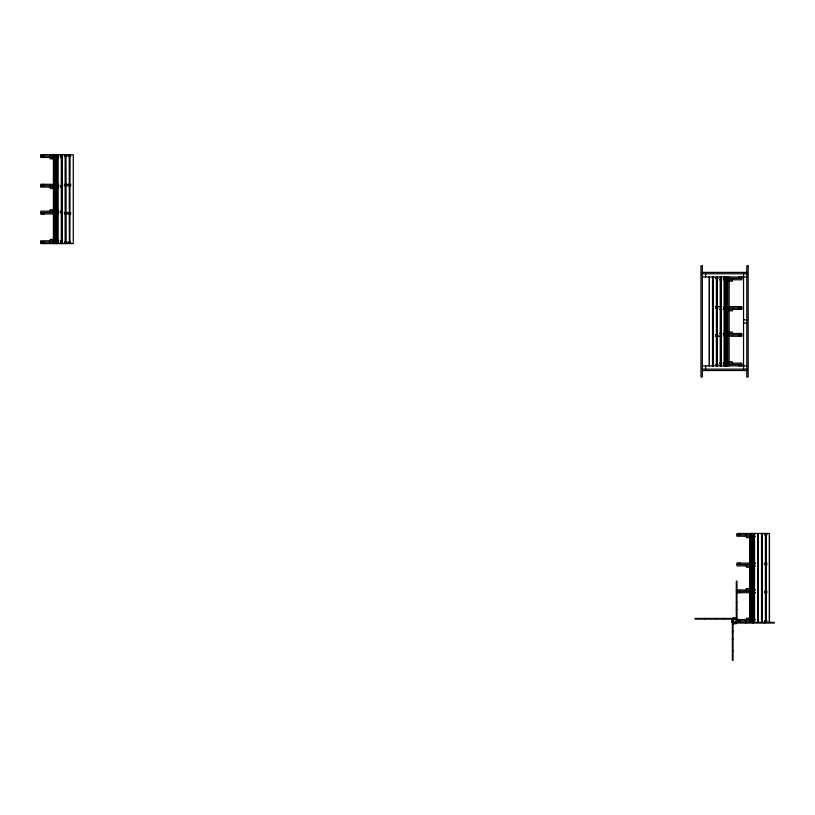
<?xml version="1.0" encoding="UTF-8"?>
<svg xmlns="http://www.w3.org/2000/svg" width="815" height="815" viewBox="0 0 815 815"><rect width="100%" height="100%" fill="white"/><g stroke="black" fill="none" stroke-linecap="round" stroke-linejoin="round"><path stroke-width="1.22" d="M40.75 156.083L54.055 156.083M56.174 156.083L58.619 156.083M60.208 156.083L62.663 156.083M64.395 156.083L70.823 156.083M53.403 157.468L40.76 157.468L40.75 154.687L73.269 154.687L73.269 243.573L40.75 243.573L40.76 240.792L53.403 240.792M60.208 157.468L62.663 157.468M54.483 158.854L50.204 158.854L50.204 157.468M54.503 184.312L40.75 184.312L40.76 187.093L53.403 187.093M56.174 184.312L58.619 184.312M64.395 184.312L70.823 184.312M40.75 185.708L54.055 185.708M56.174 185.708L58.619 185.708M60.208 185.708L62.663 185.708M64.395 185.708L70.823 185.708M60.208 187.093L62.663 187.093M54.483 188.479L50.204 188.479L50.204 187.093M54.483 209.781L50.204 209.781L50.204 211.167M53.403 211.167L40.76 211.167L40.75 213.948L54.503 213.948M60.208 211.167L62.663 211.167M40.75 212.552L54.055 212.552M56.174 212.552L58.619 212.552M60.208 212.552L62.663 212.552M64.395 212.552L70.823 212.552M56.174 213.948L58.619 213.948M64.395 213.948L70.823 213.948M54.483 239.406L50.204 239.406L50.204 240.792M60.208 240.792L62.663 240.792M40.75 242.187L54.055 242.187M56.174 242.187L58.619 242.187M60.208 242.187L62.663 242.187M64.395 242.187L70.823 242.187M702.347 272.383L746.784 272.383M702.347 273.769L746.784 273.769M702.347 277.008L746.784 277.008M715.387 278.404L718.158 278.404M723.577 278.404L726.033 278.404M728.498 278.404L741.803 278.404M719.594 279.789L722.049 279.789M723.577 279.789L726.033 279.789M729.15 279.789L741.803 279.789L741.803 277.008M729.14 281.175L732.349 281.175L732.349 279.789M715.387 306.644L721.958 306.644M728.814 306.644L741.803 306.644L741.803 309.415L729.15 309.415M715.387 308.029L718.158 308.029M723.577 308.029L726.033 308.029M728.498 308.029L741.803 308.029M719.594 309.415L722.049 309.415M723.577 309.415L726.033 309.415M729.14 310.81L732.349 310.81L732.349 309.415M743.545 319.837L746.784 319.837M743.545 323.076L746.784 323.076M729.14 332.102L732.349 332.102L732.349 333.488M719.594 333.488L722.049 333.488M723.577 333.488L726.033 333.488M729.15 333.488L741.803 333.488L741.803 336.269L728.814 336.269M715.387 334.884L718.158 334.884M723.577 334.884L726.033 334.884M728.498 334.884L741.803 334.884M715.387 336.269L721.958 336.269M729.14 361.728L732.349 361.728L732.349 363.113M719.594 363.113L722.049 363.113M723.577 363.113L726.033 363.113M729.15 363.113L741.803 363.113L741.803 365.894M715.387 364.509L718.158 364.509M723.577 364.509L726.033 364.509M728.498 364.509L741.803 364.509M702.347 365.894L746.784 365.894M702.347 369.134L746.784 369.134M702.347 370.53L746.784 370.53M736.984 534.854L750.289 534.854M764.429 534.854L767.058 534.854M749.637 536.239L736.994 536.239L736.984 533.468L769.503 533.468L769.503 622.354M753.05 536.239L755.505 536.239M750.717 537.635L746.438 537.635L746.438 536.239M750.737 563.094L736.984 563.094L736.994 565.875L749.637 565.875M753.029 563.094L755.668 563.094M764.429 563.094L767.058 563.094M736.984 564.479L750.289 564.479M764.429 564.479L767.058 564.479M753.05 565.875L755.505 565.875M750.717 567.26L746.438 567.26L746.438 565.875M750.717 588.552L746.438 588.552L746.438 589.948M736.994 589.948L749.637 589.948M753.05 589.948L755.505 589.948M736.291 590.641L736.984 590.641M736.984 591.333L750.289 591.333M764.429 591.333L767.058 591.333M736.984 592.719L750.737 592.719M753.029 592.719L755.668 592.719M764.429 592.719L767.058 592.719M736.291 602.417L736.984 602.417M736.291 609.62L736.984 609.62M736.291 617.719L733.052 617.719L733.052 660.313L732.359 660.313L732.359 622.354M750.717 618.188L746.438 618.188L746.438 619.573M733.052 618.412L695.093 618.412L695.093 619.105L737.677 619.105L737.677 622.354M736.994 619.573L749.637 619.573M753.05 619.573L755.505 619.573M736.984 620.959L750.289 620.959M764.429 620.959L767.058 620.959M735.548 623.047L774.25 623.047L774.25 622.354L731.656 622.354L731.656 619.105M733.052 623.74L736.291 623.74L736.291 581.146L736.984 581.146L736.984 619.848M732.359 631.839L733.052 631.839M732.359 639.042L733.052 639.042M732.359 650.818L733.052 650.818M769.37 533.468L769.37 622.354M766.273 533.468L766.273 622.354M766.141 533.468L766.141 622.354M765.58 533.468L765.58 622.354M765.448 533.468L765.448 622.354M764.755 622.354L764.755 623.047M762.351 533.468L762.351 622.354M762.229 533.468L762.229 622.354M761.658 533.468L761.658 622.354M761.536 533.468L761.536 622.354M758.307 533.468L758.307 622.354M757.614 533.468L757.614 622.354M754.517 533.468L754.517 622.354M754.395 533.468L754.395 622.354M753.916 536.239L753.916 537.635M753.916 565.875L753.916 567.26M753.916 588.552L753.916 589.948M753.916 618.188L753.916 619.573M753.529 533.468L753.529 622.354M752.989 533.468L752.979 623.047M752.866 533.468L752.866 622.354M752.327 533.468L752.327 622.354M752.214 533.468L752.214 622.354M751.664 533.468L751.664 622.354M751.552 533.468L751.552 622.354M751.002 533.468L751.002 622.354M750.177 533.468L750.177 535.323M750.177 537.635L750.177 564.642M750.177 567.26L750.177 588.552M750.177 591.17L750.177 618.188M750.177 620.5L750.177 622.354M749.637 533.468L749.637 622.354M746.133 534.854L746.133 536.239M746.133 564.479L746.133 565.875M746.133 589.948L746.133 591.333M746.133 619.573L746.133 620.959M745.776 622.354L745.776 623.047M743.545 273.769L743.545 369.134M740.947 277.008L740.947 278.404M740.947 306.644L740.947 308.029M740.947 334.884L740.947 336.269M740.947 364.509L740.947 365.894M740.203 533.468L740.203 534.854M740.203 563.094L740.203 564.479M740.203 591.333L740.203 592.719M740.203 620.959L740.203 622.354M739.46 277.008L739.46 278.404M739.46 306.644L739.46 308.029M739.46 334.884L739.46 336.269M739.46 364.509L739.46 365.894M739.327 533.468L739.327 534.854M739.327 563.094L739.327 564.479M739.327 591.333L739.327 592.719M739.327 620.959L739.327 622.354M738.584 277.008L738.584 278.404M738.584 306.644L738.584 308.029M738.584 334.884L738.584 336.269M738.584 364.509L738.584 365.894M737.84 533.468L737.84 534.854M737.84 563.094L737.84 564.479M737.84 591.333L737.84 592.719M737.84 620.959L737.84 622.354M732.654 278.404L732.654 279.789M732.654 308.029L732.654 309.415M732.654 333.488L732.654 334.884M732.654 363.113L732.654 364.509M729.15 277.008L729.15 365.894M727.785 277.008L727.785 365.894M727.235 277.008L727.235 365.894M727.123 277.008L727.123 365.894M726.583 277.008L726.583 365.894M726.46 277.008L726.46 365.894M725.798 277.008L725.92 365.894M725.258 277.008L725.258 365.894M724.881 279.789L724.881 281.175M724.881 309.415L724.881 310.81M724.881 332.102L724.881 333.488M724.881 361.728L724.881 363.113M724.403 277.008L724.403 365.894M724.27 277.008L724.27 365.894M723.557 618.412L723.557 619.105M721.173 277.008L721.173 365.894M721.041 277.008L721.041 365.894M720.48 277.008L720.48 365.894M720.348 277.008L720.348 365.894M717.251 277.008L717.251 365.894M717.129 277.008L717.129 365.894M716.558 277.008L716.558 365.894M716.436 277.008L716.436 365.894M716.365 618.412L716.365 619.105M713.339 277.008L713.339 365.894M713.207 277.008L713.207 365.894M712.646 277.008L712.646 365.894M712.514 277.008L712.514 365.894M709.417 277.008L709.417 365.894M709.284 277.008L709.284 365.894M705.586 273.769L705.586 277.008M705.586 365.894L705.586 369.134M704.578 618.412L704.578 619.105M70.039 154.687L69.907 243.573M69.214 154.687L69.346 243.573M65.995 154.687L66.117 243.573M65.424 154.687L65.424 243.573M65.302 154.687L65.302 243.573M62.205 154.687L62.205 243.573M62.072 154.687L62.072 243.573M61.512 154.687L61.512 243.573M61.38 154.687L61.38 243.573M58.16 154.687L58.16 243.573M57.682 157.468L57.682 158.854M57.682 187.093L57.682 188.479M57.682 209.781L57.682 211.167M57.682 239.406L57.682 240.792M57.295 154.687L57.295 243.573M56.755 154.687L56.755 243.573M56.632 154.687L56.632 243.573M56.092 154.687L55.98 243.573M55.318 154.687L55.43 243.573M54.768 154.687L54.768 243.573M54.065 154.687L53.943 209.292M54.065 211.829L53.943 243.573M53.403 154.687L53.403 243.573M49.898 156.083L49.898 157.468M49.898 185.708L49.898 187.093M49.898 211.167L49.898 212.552M49.898 240.792L49.898 242.187M43.969 154.687L43.969 156.083M43.969 184.312L43.969 185.708M43.969 212.552L43.969 213.948M43.969 242.187L43.969 243.573M43.093 154.687L43.093 156.083M43.093 184.312L43.093 185.708M43.093 212.552L43.093 213.948M43.093 242.187L43.093 243.573M41.606 154.687L41.606 156.083M41.606 184.312L41.606 185.708M41.606 212.552L41.606 213.948M41.606 242.187L41.606 243.573M736.077 621.539A1.62 1.62 0 0 1 735.476 622.13M735.089 622.293A1.62 1.62 0 0 1 734.254 622.293M733.857 622.13A1.62 1.62 0 0 1 733.266 621.539M733.103 621.152A1.62 1.62 0 0 1 733.103 620.307M733.266 619.92A1.62 1.62 0 0 1 736.291 620.735M702.347 265.904L700.951 265.904L700.951 377.009L702.347 377.009L702.347 265.904M748.17 265.904L746.784 265.904L746.784 377.009L748.17 377.009L748.17 265.904M733.408 622.09A1.854 1.854 0 0 0 736.475 621.142A1.854 1.854 0 0 0 734.121 618.962A1.854 1.854 0 0 0 733.408 622.09"/></g></svg>
